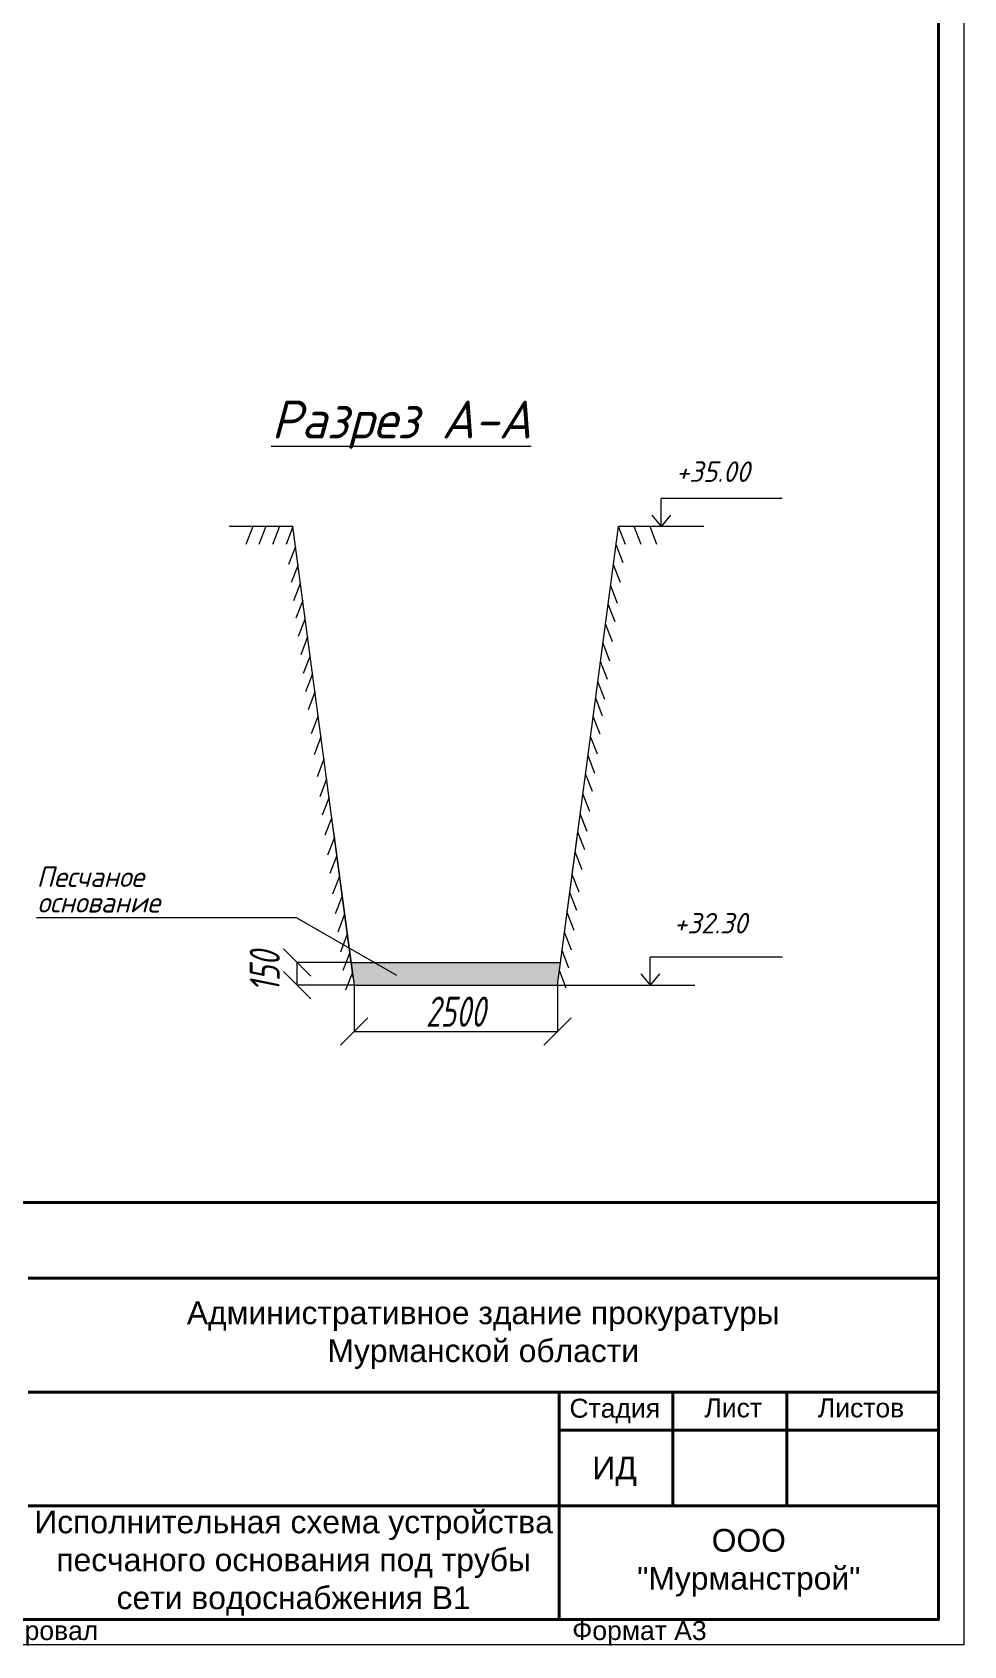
# Model space of a CAD drawing. Header units: millimetres. Extents: x 2433 to 329234, y 5766 to 133064.
# Drawn here: x 145286 to 157564, y 53031 to 74305 of the extents above; entities that cross this region are included whole.
import ezdxf

# ---------------------------------------------------------------- set-up
doc = ezdxf.new("R2010")
doc.units = ezdxf.units.MM
doc.layers.add('.', color=7, linetype='Continuous', lineweight=0, true_color=0xffffff)
for name, color, linetype, lineweight in [('00-рамка', 7, 'Continuous', 40), ('Канализация К1', 14, 'Continuous', 40), ('Откос', 7, 'MYOTKOS', 9), ('РАЗМЕРЫ', 23, 'Continuous', 13), ('Размеры КР', 23, 'Continuous', 13)]:
    doc.layers.add(name, color=color, linetype=linetype, lineweight=lineweight)
doc.styles.add('2_5-Ариел', font='arial.ttf', dxfattribs={"height": 2.5})
doc.styles.add('3_0-Ариел', font='arial.ttf', dxfattribs={"height": 3})
doc.styles.add('Line_GUGK', font='GOST Common.ttf')
doc.styles.add('Виден при печати GOST Common', font='', dxfattribs={"width": 0.75})
doc.styles.add('ГОСТ', font='GOST Common Italic.ttf', dxfattribs={"height": 300})
doc.styles.add('ГП-ариель', font='arial.ttf')
doc.styles.get('Виден при печати GOST Common').set_extended_font_data('GOST Common', italic=True, bold=True)
doc.linetypes.add('MYOTKOS', pattern='A,0.25,["|",Line_GUGK,S=0.5,R=0,X=0,Y=0.1],0.5,["|",Line_GUGK,S=0.9,R=0,X=0,Y=0.3],0.25', length=1)
doc.linetypes.add('Земля1', pattern='A,24,[3,ltsnew.shx,S=6,R=0,X=-6,Y=-6],3,[3,ltsnew.shx,S=6,R=0,X=-6,Y=-6],3,[3,ltsnew.shx,S=6,R=0,X=-6,Y=-6],0', length=30)
doc.linetypes.add('Земля2', pattern='A,24,[4,ltsnew.shx,S=6,R=0,X=-6,Y=0],3,[4,ltsnew.shx,S=6,R=0,X=-6,Y=0],3,[4,ltsnew.shx,S=6,R=0,X=-6,Y=0],0', length=30)
doc.dimstyles.new('Виден при печати', dxfattribs={"dimtxt": 396, "dimasz": 360, "dimexe": 2, "dimexo": 0, "dimgap": 65, "dimtad": 1, "dimdec": 0, "dimtxsty": 'Виден при печати GOST Common', "dimblk1": 'OBLIQUE', "dimblk2": 'OBLIQUE', "dimsah": 1, "dimcen": -2, "dimdle": 2, "dimclrd": 250, "dimclre": 250, "dimclrt": 250, "dimaunit": 1, "dimadec": 4, "dimazin": 2, "dimtp": 1, "dimtfac": 0.5, "dimtdec": 0, "dimtofl": 0, "dimtmove": 1, "dimatfit": 3, "dimfxl": 1, "dimtfillclr": 250, "dimtolj": 1, "dimlwd": 5, "dimlwe": 5, "dimarcsym": 1})

# ---------------------------------------------------------------- blocks, each defined once
blk = doc.blocks.new('_Oblique')
at = {"color": 0, "linetype": 'ByBlock', "lineweight": -2}
blk.add_line((-0.5, -0.5), (0.5, 0.5), dxfattribs=at)
blk = doc.blocks.new('*D130')
at = {"layer": 'Defpoints', "color": 0, "transparency": 16777216}
for p in [(149528, 61739), (152209, 61739), (152209, 61128)]:
    blk.add_point(p, dxfattribs=at)
at = {"layer": 'Откос', "color": 250, "linetype": 'ByBlock', "lineweight": 5, "transparency": 16777216}
for p, q in [((149528, 61739), (149528, 61126)), ((152209, 61739), (152209, 61126)), ((149526, 61128), (152211, 61128))]:
    blk.add_line(p, q, dxfattribs=at)
at = {"layer": 'Откос', "color": 250, "lineweight": 5, "transparency": 16777216, "xscale": 360, "yscale": 360, "zscale": 360, "rotation": 180}
blk.add_blockref('_Oblique', (149528, 61128), dxfattribs=at)
at = {"layer": 'Откос', "color": 250, "lineweight": 5, "transparency": 16777216, "xscale": 360, "yscale": 360, "zscale": 360}
blk.add_blockref('_Oblique', (152209, 61128), dxfattribs=at)
at = {"layer": 'Откос', "color": 250, "transparency": 16777216, "insert": (150868, 61391), "char_height": 396, "attachment_point": 5, "style": 'Виден при печати GOST Common'}
blk.add_mtext('\\A1;2500', dxfattribs=at)
blk = doc.blocks.new('*D131')
at = {"layer": 'Defpoints', "color": 0, "transparency": 16777216}
for p in [(148779, 62039), (149488, 62039), (149528, 61739)]:
    blk.add_point(p, dxfattribs=at)
at = {"layer": 'Откос', "color": 250, "linetype": 'ByBlock', "lineweight": 5, "transparency": 16777216}
for p, q in [((149488, 62039), (148777, 62039)), ((148779, 61737), (148779, 62041)), ((149528, 61739), (148777, 61739))]:
    blk.add_line(p, q, dxfattribs=at)
at = {"layer": 'Откос', "color": 250, "lineweight": 5, "transparency": 16777216, "xscale": 360, "yscale": 360, "zscale": 360}
for p, rotation in [((148779, 62039), 90), ((148779, 61739), 270)]:
    blk.add_blockref('_Oblique', p, dxfattribs=dict(at, rotation=rotation))
at = {"layer": 'Откос', "color": 250, "transparency": 16777216, "insert": (148351, 61922), "char_height": 396, "attachment_point": 5, "rotation": 90, "style": 'Виден при печати GOST Common'}
blk.add_mtext('\\A1;150', dxfattribs=at)

msp = doc.modelspace()

# ---------------------------------------------------------------- hatches: boundary and pattern name
at = {"layer": '.', "linetype": 'Continuous', "lineweight": 15}
h = msp.add_hatch(dxfattribs=at)
h.set_pattern_fill('AR-SAND', color=0)
h.set_pattern_definition([(37.5, (-465872.32, -472259.68), (-1.6000313, 48.9413237), [0, -38.608, 0, -43.18, 0, -41.275]), (7.5, (-465872.32, -472259.68), (44.9523283, 71.68251), [0, -20.828, 0, -34.798, 0, -13.335]), (327.5, (-465903.56, -472259.68), (79.099237, 0.1437185), [0, -12.7, 0, -45.72, 0, -59.69]), (317.5, (-465903.56, -472259.68), (76.355645, 22.2929323), [0, -6.35, 0, -29.972, 0, -34.29])])
h.paths.add_polyline_path([(152248.6, 62039.4), (149488.4, 62039.4), (149528.4, 61739.4), (152207.3, 61739.4)])

# ---------------------------------------------------------------- linework, layer by layer
at = {"color": 250, "linetype": 'Continuous', "lineweight": 5, "ltscale": 10}
for p, q in [((153576.9, 67786.8), (153576.9, 68159.2)), ((155172.7, 68159.2), (153576.9, 68159.2)), ((153576.9, 67786.8), (153576.9, 68159.2)), ((153454.5, 67936.4), (153576.9, 67786.8)), ((153699.4, 67936.4), (153576.9, 67786.8)), ((153430.7, 61739.4), (153430.7, 62111.8)), ((155176.5, 62111.8), (153430.7, 62111.8)), ((153430.7, 61739.4), (153430.7, 62111.8)), ((149528.4, 61739.4), (154019.3, 61739.4)), ((153308.2, 61889), (153430.7, 61739.4)), ((153553.2, 61889), (153430.7, 61739.4))]:
    msp.add_line(p, q, dxfattribs=at)
at = {"color": 250, "linetype": 'Земля2', "lineweight": 5, "ltscale": 0.2}
msp.add_line((149258.4, 63764.4), (149528.4, 61739.4), dxfattribs=at)
at = {"color": 250, "linetype": 'Земля1', "lineweight": 5, "ltscale": 0.2}
for p, q in [((152208.6, 61739.4), (152478.6, 63764.4)), ((149528.4, 61739.4), (151047.6, 61739.4)), ((149528.4, 61739.4), (151047.6, 61739.4))]:
    msp.add_line(p, q, dxfattribs=at)
at = {"layer": '00-рамка', "lineweight": 40}
for p, q in [((138731.2, 58875.6), (157231.2, 58875.6)), ((145231.2, 57875.6), (157231.2, 57875.6)), ((145231.2, 56375.6), (157231.2, 56375.6)), ((152231.2, 56375.6), (152231.2, 53375.6)), ((153731.2, 56375.6), (153731.2, 54875.6)), ((155231.2, 56375.6), (155231.2, 54875.6)), ((152231.2, 55875.6), (157231.2, 55875.6)), ((145231.2, 54875.6), (157231.2, 54875.6))]:
    msp.add_line(p, q, dxfattribs=at)
at = {"layer": '00-рамка', "lineweight": 15}
msp.add_lwpolyline([(129564.5, 92642.3), (157564.5, 92642.3), (157564.5, 53042.3), (129564.5, 53042.3)], close=True, dxfattribs=at)
at = {"layer": '00-рамка', "lineweight": 40}
msp.add_lwpolyline([(130897.8, 92308.9), (157231.2, 92308.9), (157231.2, 53375.6), (130897.8, 53375.6)], close=True, dxfattribs=at)
at = {"layer": 'Канализация К1', "color": 0, "linetype": 'Continuous', "lineweight": 15}
msp.add_line((148722.1, 67786.8), (147882.8, 67786.8), dxfattribs=at)
at = {"layer": 'Размеры КР', "color": 250, "lineweight": 13}
for p, q in [((148193.3, 67786.8), (148102, 67551.4)), ((148366, 67786.8), (148274.8, 67551.4)), ((148545.5, 67786.8), (148454.3, 67551.4)), ((148722.1, 67786.8), (148630.8, 67551.4)), ((152221.9, 61839.4), (153014.9, 67786.8)), ((153106.1, 67551.4), (153014.9, 67786.8)), ((153312.2, 67551.4), (153221, 67786.8)), ((153521.2, 67551.4), (153430, 67786.8)), ((148757.2, 67523.6), (148665.9, 67288.2)), ((153074.1, 67311.2), (152982.9, 67546.6)), ((148789.2, 67283.4), (148698, 67048)), ((153039, 67048), (152947.8, 67283.4)), ((148821.1, 67043.8), (148729.9, 66808.4)), ((148851.8, 66813.5), (148760.6, 66578.1)), ((153002.1, 66771.3), (152910.9, 67006.7)), ((152970.1, 66531.2), (152878.9, 66766.5)), ((148883.9, 66573.3), (148792.6, 66338)), ((152935, 66268), (152843.8, 66503.4)), ((148915.8, 66333.7), (148824.6, 66098.3)), ((152900.9, 66012.1), (152809.7, 66247.4)), ((148949, 66084.9), (148857.8, 65849.5)), ((152868.9, 65771.9), (152777.6, 66007.3)), ((148981, 65844.8), (148889.8, 65609.4)), ((152833.8, 65508.7), (152742.5, 65744.1)), ((149013, 65605.1), (148921.7, 65369.7)), ((152804.4, 65288.3), (152713.2, 65523.7)), ((149054.8, 65291.2), (148963.6, 65055.8)), ((152772.4, 65048.1), (152681.1, 65283.5)), ((149091.6, 65015.1), (149000.4, 64779.7)), ((152737.3, 64784.9), (152646, 65020.3)), ((149130.7, 64721.9), (149039.5, 64486.6)), ((152703.7, 64533.2), (152612.5, 64768.6)), ((152671.7, 64293), (152580.5, 64528.4)), ((149165.8, 64458.7), (149074.6, 64223.4)), ((152636.6, 64029.9), (152545.4, 64265.2)), ((149197.8, 64218.6), (149106.6, 63983.2)), ((149233.4, 63951.7), (149142.2, 63716.4)), ((152601.3, 63765), (152510.1, 64000.4)), ((149268.5, 63688.6), (149177.3, 63453.2)), ((152569.3, 63524.9), (152478, 63760.2)), ((149300.5, 63448.4), (149209.3, 63213)), ((152534.2, 63261.7), (152442.9, 63497)), ((152494.7, 62966.1), (152403.5, 63201.4)), ((149336.5, 63178.2), (149245.3, 62942.8)), ((149371.6, 62915), (149280.4, 62679.7)), ((152462.7, 62725.9), (152371.5, 62961.3)), ((149403.6, 62674.9), (149312.4, 62439.5)), ((152427.6, 62462.7), (152336.4, 62698.1)), ((149438.7, 62411.7), (149347.5, 62176.3)), ((152393.2, 62204.1), (152301.9, 62439.5)), ((149470.8, 62171.5), (149379.5, 61936.1)), ((152361.1, 61964), (152269.9, 62199.3)), ((149505.9, 61908.3), (149414.6, 61672.9)), ((149488.4, 62039.4), (152248.6, 62039.4)), ((152326, 61700.8), (152234.8, 61936.2)), ((152326, 61700.8), (152234.8, 61936.2))]:
    msp.add_line(p, q, dxfattribs=at)
at = {"layer": 'Размеры КР', "color": 250, "linetype": 'Земля2', "lineweight": 13, "ltscale": 0.1}
msp.add_line((149515, 61839.5), (148722.1, 67786.8), dxfattribs=at)
at = {"layer": 'Размеры КР', "color": 1, "lineweight": 13}
msp.add_line((148722.1, 67786.8), (148722.1, 67786.8), dxfattribs=at)
at = {"layer": 'Размеры КР', "color": 250, "linetype": 'Земля1', "lineweight": 13, "ltscale": 100}
msp.add_line((154139, 67786.8), (153014.9, 67786.8), dxfattribs=at)
at = {"layer": 'Размеры КР', "color": 250, "lineweight": 13}
msp.add_lwpolyline([(145341.3, 62634.8), (148764.9, 62634.8), (150088.5, 61872.3)], dxfattribs=at)

# ---------------------------------------------------------------- texts
at = {"layer": '00-рамка', "style": '2_5-Ариел'}
for s, height, p in [('Стадия', 250, (152367.3, 56037.9)), ('Лист', 250, (154146.5, 56042.2)), ('Листов', 250, (155641.5, 56042.2)), ('ИД', 300, (152670.6, 55224.7)), ('Копировал', 250, (144403.3, 53106.6)), ('Формат А3', 250, (152403.3, 53106.6))]:
    msp.add_text(s, height=height, dxfattribs=at).set_placement(p)
at = {"layer": '00-рамка', "char_height": 300, "attachment_point": 5}
for s, insert, width, style in [('Административное здание прокуратуры\\PМурманской области', (151231.2, 57125.6), 12000, '3_0-Ариел'), ('Исполнительная схема устройства песчаного основания под трубы сети водоснабжения В1', (148731.2, 54120.3), 7000, 'ГП-ариель'), ('ООО\\P"Мурманстрой"', (154731.2, 54125.6), 5000, 'ГП-ариель')]:
    msp.add_mtext(s, dxfattribs=dict(at, insert=insert, width=width, style=style))
at = {"layer": 'РАЗМЕРЫ', "lineweight": 13, "style": 'ГОСТ'}
for s, p in [('+35.00', (153770.5, 68376.4)), ('Песчаное', (145343.2, 63035.8)), ('основание', (145352.8, 62698.3)), ('+32.30', (153743.2, 62422.7))]:
    msp.add_text(s, height=270, dxfattribs=at).set_placement(p)
at = {"layer": 'Размеры КР', "color": 250, "lineweight": 20, "style": 'ГОСТ'}
msp.add_text('%%UРазрез А-А', height=500, dxfattribs=at).set_placement((148437.1, 68949))

# ---------------------------------------------------------------- dimensions: what is measured, and where the dimension line sits
at = {"layer": 'Откос'}
dim = msp.add_linear_dim(base=(148778.5, 62039.4), p1=(149528.4, 61739.4), p2=(149488.4, 62039.4), angle=90, text='150', dimstyle='Виден при печати', override={"dimpost": '<>'}, dxfattribs=at)
dim.commit()
dim.dimension.update_dxf_attribs({"geometry": '*D131', "text_midpoint": (148351.4, 61921.7), "dimtype": 128})
dim = msp.add_linear_dim(base=(152208.6, 61127.7), p1=(149528.4, 61739.4), p2=(152208.6, 61739.4), text='2500', dimstyle='Виден при печати', override={"dimpost": '<>'}, dxfattribs=at)
dim.commit()
dim.dimension.update_dxf_attribs({"geometry": '*D130', "text_midpoint": (150868.5, 61390.7)})

doc.saveas('drawing.dxf')
